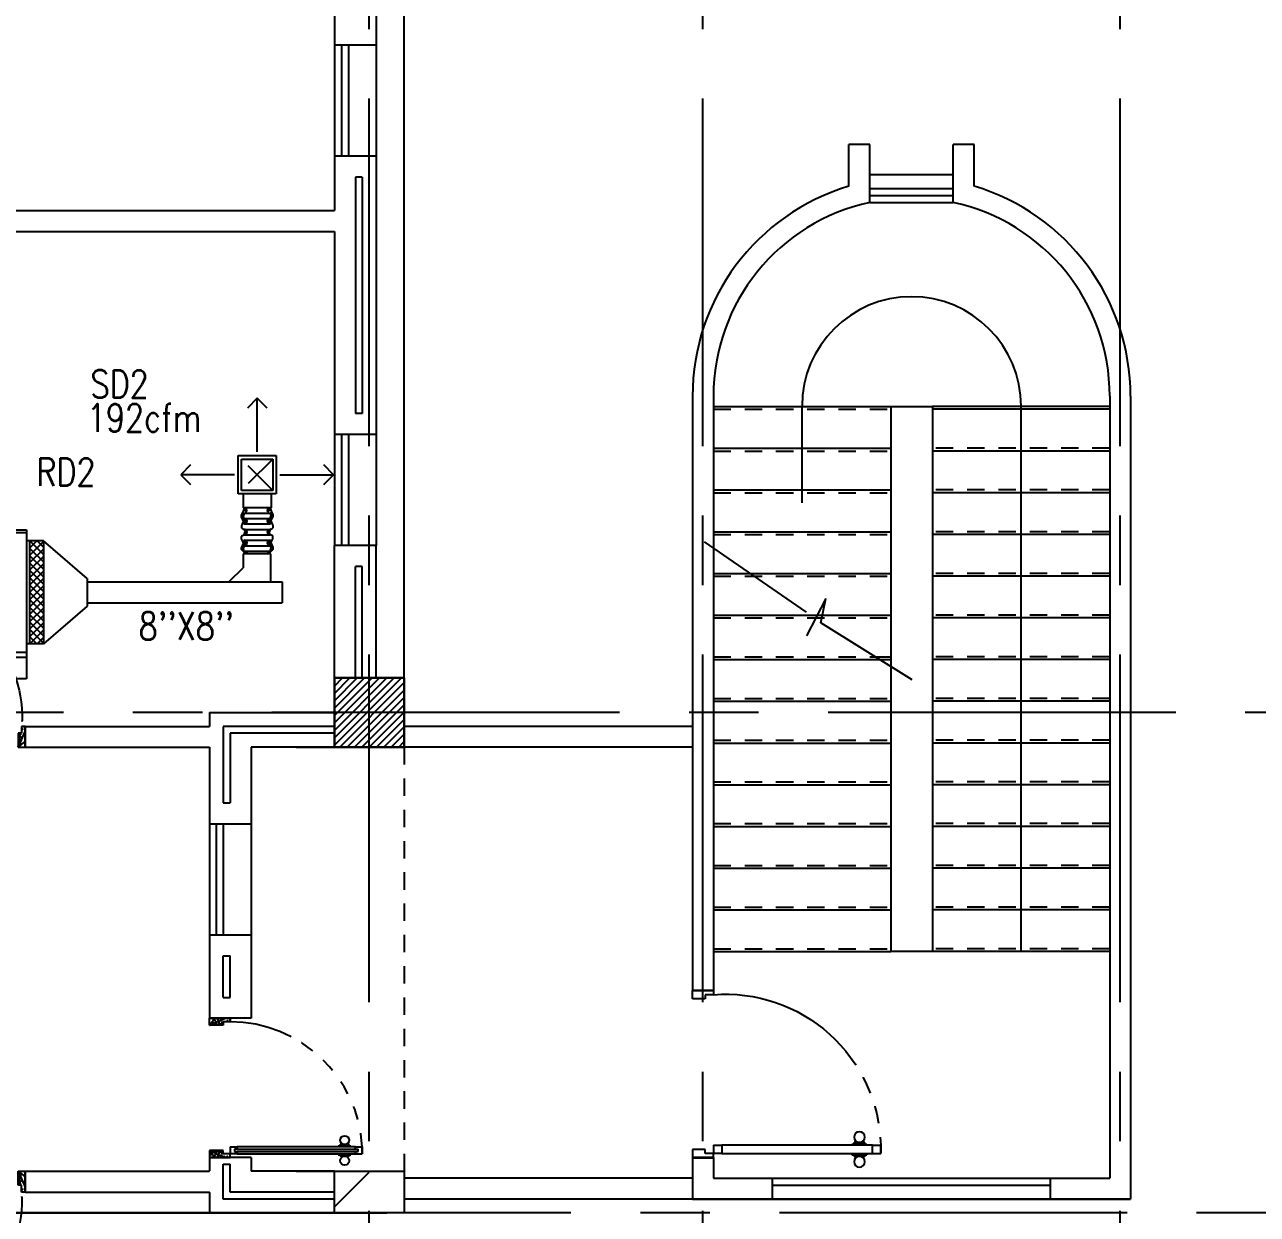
# Model space of a CAD drawing. Extents: x 417866231.7 to 417866328.5, y 43498046.7 to 43498124.2.
# Drawn here: x 417866294.8 to 417866303.67, y 43498081.2 to 43498089.76 of the extents above; entities that cross this region are included whole.
import ezdxf

# ---------------------------------------------------------------- set-up
doc = ezdxf.new("R2010")
doc.units = 0
doc.header["$MEASUREMENT"] = 0
for name, pattern in [('CENTERX2', [4, 2.5, -0.5, 0.5, -0.5]), ('HIDDEN', [0.375, 0.25, -0.125]), ('HIDDEN2', [0.1875, 0.125, -0.0625])]:
    doc.linetypes.add(name, pattern=pattern)
doc.layers.get('0').update_dxf_attribs({"linetype": 'CONTINUOUS'})
for name, color, linetype in [('AXES', 11, 'CENTERX2'), ('COL', 7, 'CONTINUOUS'), ('DOOR', 9, 'CONTINUOUS'), ('DUCT', 6, 'CONTINUOUS'), ('EJ', 9, 'CONTINUOUS'), ('FCU', 6, 'CONTINUOUS'), ('HAT', 11, 'CONTINUOUS'), ('INSUL', 9, 'CONTINUOUS'), ('M-AC-FLEX', 7, 'CONTINUOUS'), ('M-EGU.', 2, 'CONTINUOUS'), ('M-TEXT', 2, 'CONTINUOUS'), ('PROJ-L', 9, 'CONTINUOUS'), ('ROOF', 11, 'CONTINUOUS'), ('STR', 9, 'CONTINUOUS'), ('WALL', 9, 'CONTINUOUS'), ('WIN', 9, 'CONTINUOUS')]:
    doc.layers.add(name, color=color, linetype=linetype)
doc.styles.add('ROMANS', font='ROMANS.shx', dxfattribs={"width": 0.6})

# ---------------------------------------------------------------- blocks, each defined once
blk = doc.blocks.new('A$C7FB5060D')
at = {"layer": 'DOOR', "color": 0, "linetype": 'ByBlock'}
for p, q in [((1.3534, 1.2707), (1.2034, 1.2707)), ((1.2034, 1.2707), (1.2034, 1.2406)), ((1.3534, 1.2105), (1.3534, 1.2707)), ((1.2034, 1.2406), (1.2635, 1.2406)), ((1.2635, 1.2406), (1.2635, 1.2105)), ((1.2635, 1.2105), (1.3534, 1.2105)), ((0.0602, 0.1576), (0, 0.1576)), ((0, 0.1576), (0, 0.0974)), ((0, 0.0974), (0, 0.1576)), ((0.0602, 0.0974), (0, 0.0974)), ((0.0602, 0.0974), (0.0602, 0.1576)), ((0.2074, 0.1662), (0.0991, 0.1662)), ((0.0991, 0.1576), (0.0991, 0.1662)), ((0.0991, 0.0974), (0.0991, 0.0887)), ((0.2074, 0.0887), (0.0991, 0.0887)), ((0.1143, 0.1771), (0.1922, 0.1771)), ((0.1143, 0.1662), (0.1143, 0.1771)), ((0.1143, 0.1662), (0.1922, 0.1662)), ((0.1143, 0.0887), (0.1922, 0.0887)), ((0.1143, 0.0887), (0.1143, 0.0779)), ((0.1922, 0.1662), (0.1922, 0.1771)), ((0.1922, 0.0887), (0.1922, 0.0779)), ((0.2074, 0.1576), (0.2074, 0.1662)), ((0.2074, 0.0974), (0.2074, 0.0887)), ((1.2034, 0.1576), (1.1432, 0.1576)), ((1.1432, 0.1576), (1.1432, 0.0974)), ((1.1432, 0.0974), (1.2034, 0.0974)), ((1.2034, 0.1576), (1.2034, 0.0974)), ((1.2034, 0.0974), (1.2635, 0.0974)), ((1.2034, 0.0673), (1.2034, 0.0974)), ((1.2635, 0.1275), (1.3534, 0.1275)), ((1.2635, 0.0974), (1.2635, 0.1275)), ((1.3534, 0.1275), (1.3534, 0.0673)), ((0.1143, 0.0779), (0.1922, 0.0779)), ((1.2034, 0.0673), (1.3534, 0.0673))]:
    blk.add_line(p, q, dxfattribs=at)
at = {"layer": 'DOOR', "linetype": 'ByBlock'}
for p, q in [((0.0602, 0.1576), (1.1432, 0.1576)), ((1.1432, 0.0974), (0.0602, 0.0974))]:
    blk.add_line(p, q, dxfattribs=at)
at = {"layer": 'DOOR', "color": 0, "linetype": 'ByBlock'}
for centre in [(0.1533, 0.216), (0.1533, 0.039)]:
    blk.add_circle(centre, 0.039, dxfattribs=at)
at = {"layer": 'DOOR', "linetype": 'HIDDEN', "ltscale": 0.5}
blk.add_arc((1.1161, 0.1275), 1.1165, 85.51845, 178.45601, dxfattribs=at)
at = {"layer": 'WALL'}
for p, q in [((1.3534, 1.2707), (1.2034, 1.2707)), ((1.3534, 0.0673), (1.2034, 0.0673)), ((1.3534, 0.0673), (1.2034, 0.0673)), ((1.2034, 0.0673), (1.3534, 0.0673))]:
    blk.add_line(p, q, dxfattribs=at)
blk = doc.blocks.new('DOOR90')
at = {"layer": 'DOOR', "color": 7, "linetype": 'ByBlock'}
for p, q in [((-150, 0), (0, 0)), ((-150, 0), (-150, -25)), ((0, -50), (-113.7, 0)), ((0, -50), (-40.1, 0)), ((0, -50), (0, 0)), ((-1000, -25), (-1050, -25)), ((-1050, -75), (-1050, -25)), ((-1050, -25), (-1050, -75)), ((-1000, -75), (-1050, -75)), ((-1000, -42), (-1020, -42)), ((-1020, -42), (-1020, -58)), ((-1000, -58), (-1020, -58)), ((-1000, -25), (-1000, -42)), ((-1000, -58), (-1000, -75)), ((-877.6, -17.8), (-967.6, -17.8)), ((-967.6, -25), (-967.6, -17.8)), ((-967.6, -75), (-967.6, -82.2)), ((-877.6, -82.2), (-967.6, -82.2)), ((-955, -8.8), (-890.2, -8.8)), ((-955, -17.8), (-955, -8.8)), ((-955, -17.8), (-890.2, -17.8)), ((-955, -82.2), (-890.2, -82.2)), ((-955, -82.2), (-955, -91.2)), ((-890.2, -17.8), (-890.2, -8.8)), ((-890.2, -82.2), (-890.2, -91.2)), ((-877.6, -25), (-877.6, -17.8)), ((-877.6, -75), (-877.6, -82.2)), ((-200, -25), (-150, -25)), ((-200, -42), (-200, -25)), ((-180, -42), (-200, -42)), ((-200, -58), (-180, -58)), ((-200, -75), (-200, -58)), ((-150, -75), (-200, -75)), ((-180, -58), (-180, -42)), ((-150, -25), (-100, -25)), ((-150, -75), (-150, -25)), ((-100, -25), (-100, -50)), ((0, -50), (-100, -36.6)), ((-100, -50), (0, -50)), ((-955, -91.2), (-890.2, -91.2)), ((-150, -875), (-100, -875)), ((-150, -900), (-150, -875)), ((0, -850), (-113.7, -900)), ((-100, -875), (-100, -850)), ((0, -850), (-100, -863.4)), ((-100, -850), (0, -850)), ((0, -850), (-40.1, -900)), ((0, -850), (0, -900)), ((-150, -900), (0, -900)), ((0, -900), (-150, -900))]:
    blk.add_line(p, q, dxfattribs=at)
at = {"layer": 'DOOR', "linetype": 'ByBlock'}
for p, q in [((-200, -25), (-1000, -25)), ((-200, -42), (-1000, -42)), ((-200, -58), (-1000, -58)), ((-1000, -75), (-200, -75))]:
    blk.add_line(p, q, dxfattribs=at)
at = {"layer": 'DOOR', "color": 7, "linetype": 'ByBlock'}
for centre in [(-922.6, 23.5), (-922.6, -123.5)]:
    blk.add_circle(centre, 32.4, dxfattribs=at)
for centre, radius, start, end in [((0, -50), 154.4, 161.10529, 166.28577), ((0, -50), 94.4, 148.01819, 180), ((0, -50), 134.4, 158.15985, 169.28002), ((0, -50), 114.4, 154.08384, 167.37743), ((0, -50), 74.4, 137.77643, 180), ((0, -50), 54.4, 113.20738, 180), ((0, -50), 34.4, 90, 180), ((0, -50), 14.4, 90, 180), ((0, -850), 134.4, 190.71998, 201.84015), ((0, -850), 94.4, 180, 211.98181), ((0, -850), 74.4, 180, 222.22357), ((0, -850), 54.4, 180, 246.79262), ((0, -850), 34.4, 180, 270), ((0, -850), 14.4, 180, 270), ((0, -850), 154.4, 193.71423, 198.89471)]:
    blk.add_arc(centre, radius, start, end, dxfattribs=at)
at = {"layer": 'DOOR', "linetype": 'HIDDEN', "ltscale": 0.5}
blk.add_arc((-222.2, -50), 828.2, 178.27012, 275.00304, dxfattribs=at)
blk = doc.blocks.new('DOOR-10')
at = {"layer": 'DOOR', "color": 0, "linetype": 'ByBlock'}
for p, q in [((-25.7, 1100), (-75.7, 1100)), ((-75.7, 1100), (-25.7, 1100)), ((-75.7, 1050), (-75.7, 1100)), ((-42.7, 1070), (-58.7, 1070)), ((-58.7, 1050), (-58.7, 1070)), ((-42.7, 1050), (-42.7, 1070)), ((-25.7, 1050), (-25.7, 1100)), ((-82.9, 1005), (-91.9, 1005)), ((-91.9, 1005), (-91.9, 940.2)), ((-75.7, 1017.6), (-82.9, 1017.6)), ((-82.9, 927.6), (-82.9, 1017.6)), ((-82.9, 1005), (-82.9, 940.2)), ((-58.7, 1050), (-75.7, 1050)), ((-25.7, 1050), (-42.7, 1050)), ((-25.7, 1017.6), (-18.5, 1017.6)), ((-18.5, 927.6), (-18.5, 1017.6)), ((-18.5, 1005), (-9.5, 1005)), ((-18.5, 1005), (-18.5, 940.2)), ((-9.5, 1005), (-9.5, 940.2)), ((-82.9, 940.2), (-91.9, 940.2)), ((-75.7, 927.6), (-82.9, 927.6)), ((-25.7, 927.6), (-18.5, 927.6)), ((-18.5, 940.2), (-9.5, 940.2)), ((-75.7, 200), (-58.7, 200)), ((-75.7, 150), (-75.7, 200)), ((-58.7, 200), (-58.7, 180)), ((-58.7, 180), (-42.7, 180)), ((-42.7, 200), (-25.7, 200)), ((-42.7, 180), (-42.7, 200)), ((-25.7, 200), (-25.7, 150)), ((-1000.7, 0), (-1000.7, 150)), ((-1000.7, 150), (-975.7, 150)), ((-1000.7, 150), (-1000.7, 0)), ((-975.7, 150), (-975.7, 100)), ((-975.7, 100), (-950.7, 100)), ((-950.7, 100), (-950.7, 0)), ((-75.7, 150), (-25.7, 150)), ((-50.7, 100), (-50.7, 0)), ((-25.7, 100), (-50.7, 100)), ((-0.7, 150), (-25.7, 150)), ((-25.7, 150), (-25.7, 100)), ((-950.7, 0), (-1000.7, 0)), ((-50.7, 0), (-0.7, 0))]:
    blk.add_line(p, q, dxfattribs=at)
at = {"layer": 'DOOR', "linetype": 'ByBlock'}
for p, q in [((-75.7, 1050), (-75.7, 200)), ((-58.7, 200), (-58.7, 1050)), ((-42.7, 200), (-42.7, 1050)), ((-25.7, 200), (-25.7, 1050))]:
    blk.add_line(p, q, dxfattribs=at)
at = {"layer": 'DOOR', "color": 9, "linetype": 'ByBlock'}
for p, q in [((-950.7, 0), (-1000.7, 113.7)), ((-950.7, 0), (-964.1, 100)), ((-50.7, 0), (-0.7, 113.7)), ((-50.7, 0), (-37.3, 100)), ((-0.7, 0), (-0.7, 150)), ((-950.7, 0), (-1000.7, 40.1)), ((-50.7, 0), (-0.7, 40.1))]:
    blk.add_line(p, q, dxfattribs=at)
at = {"layer": 'DOOR', "color": 0, "linetype": 'ByBlock'}
for centre in [(-124.2, 972.6), (22.8, 972.6)]:
    blk.add_circle(centre, 32.4, dxfattribs=at)
at = {"layer": 'DOOR', "linetype": 'HIDDEN', "ltscale": 0.5}
blk.add_arc((-23.4, 149.1), 952.3, 93.14816, 179.94816, dxfattribs=at)
at = {"layer": 'DOOR', "color": 9, "linetype": 'ByBlock'}
for centre, radius, start, end in [((-950.7, 0), 154.4, 103.71423, 108.89471), ((-950.7, 0), 134.4, 100.71998, 111.84015), ((-950.7, 0), 94.4, 90, 121.98181), ((-50.7, 0), 94.4, 58.01819, 90), ((-50.7, 0), 134.4, 68.15985, 79.28002), ((-50.7, 0), 114.4, 64.08384, 77.37743), ((-50.7, 0), 154.4, 71.10529, 76.28577), ((-950.7, 0), 74.4, 90, 132.22357), ((-950.7, 0), 54.4, 90, 156.79262), ((-950.7, 0), 34.4, 90, 180), ((-950.7, 0), 14.4, 90, 180), ((-50.7, 0), 74.4, 47.77643, 90), ((-50.7, 0), 54.4, 23.20738, 90), ((-50.7, 0), 34.4, 0, 90), ((-50.7, 0), 14.4, 0, 90)]:
    blk.add_arc(centre, radius, start, end, dxfattribs=at)
blk = doc.blocks.new('*X102')
at = {"color": 0}
for p, q in [((253128.6, 149502.1), (253616.2, 149989.7)), ((253128.6, 149555.1), (253563.2, 149989.7)), ((253128.6, 149608.1), (253510.2, 149989.7)), ((253128.6, 149661.2), (253457.1, 149989.7)), ((253128.6, 149714.2), (253404.1, 149989.7)), ((253128.6, 149767.2), (253351.1, 149989.7)), ((253128.6, 149820.3), (253298, 149989.7)), ((253128.6, 149873.3), (253245, 149989.7)), ((253128.6, 149926.3), (253192, 149989.7)), ((253128.6, 149979.4), (253138.9, 149989.7)), ((253169.3, 149489.7), (253628.6, 149949)), ((253222.3, 149489.7), (253628.6, 149896)), ((253275.3, 149489.7), (253628.6, 149843)), ((253328.4, 149489.7), (253628.6, 149789.9)), ((253381.4, 149489.7), (253628.6, 149736.9)), ((253434.4, 149489.7), (253628.6, 149683.9)), ((253487.5, 149489.7), (253628.6, 149630.8)), ((253540.5, 149489.7), (253628.6, 149577.8)), ((253593.5, 149489.7), (253628.6, 149524.8))]:
    blk.add_line(p, q, dxfattribs=at)
blk = doc.blocks.new('COL50')
at = {"layer": 'COL'}
blk.add_lwpolyline([(-250, 250), (-250, -250), (250, -250), (250, 250)], close=True, dxfattribs=at)
blk = doc.blocks.new('*X29')
at = {"color": 0}
for p, q in [((16890.5, -2466.6), (16943.5, -2413.6)), ((16890.5, -2519.6), (16990.5, -2419.6)), ((16990.5, -2565.5), (16890.5, -2465.5)), ((16890.5, -2572.6), (16990.5, -2472.6)), ((16990.5, -2512.5), (16891.6, -2413.6)), ((16990.5, -2459.4), (16944.6, -2413.6)), ((16990.5, -2618.5), (16890.5, -2518.5)), ((16890.5, -2625.7), (16990.5, -2525.7)), ((16990.5, -2671.6), (16890.5, -2571.6)), ((16890.5, -2678.7), (16990.5, -2578.7)), ((16990.5, -2724.6), (16890.5, -2624.6)), ((16890.5, -2731.7), (16990.5, -2631.7)), ((16990.5, -2777.6), (16890.5, -2677.6)), ((16890.5, -2784.8), (16990.5, -2684.8)), ((16990.5, -2830.7), (16890.5, -2730.7)), ((16890.5, -2837.8), (16990.5, -2737.8)), ((16990.5, -2883.7), (16890.5, -2783.7)), ((16890.5, -2890.8), (16990.5, -2790.8)), ((16990.5, -2936.7), (16890.5, -2836.7)), ((16890.5, -2943.9), (16990.5, -2843.9)), ((16990.5, -2989.8), (16890.5, -2889.8)), ((16890.5, -2996.9), (16990.5, -2896.9)), ((16990.5, -3042.8), (16890.5, -2942.8)), ((16890.5, -3049.9), (16990.5, -2949.9)), ((16990.5, -3095.8), (16890.5, -2995.8)), ((16890.5, -3103), (16990.5, -3003)), ((16990.5, -3148.9), (16890.5, -3048.9)), ((16943.5, -3154.9), (16890.5, -3101.9)), ((16891.5, -3154.9), (16990.5, -3056)), ((16944.6, -3154.9), (16990.5, -3109))]:
    blk.add_line(p, q, dxfattribs=at)
blk = doc.blocks.new('WHE06')
at = {"color": 3}
for p, q in [((689, 621.5), (346.1, 621.5)), ((346.1, 621.5), (346.1, 469.1)), ((689, 469.1), (689, 621.5)), ((232.1, 452.2), (232.1, 422.2)), ((232.1, 452.2), (252.1, 452.2)), ((242.1, 472.2), (242.1, 399.5)), ((252.1, 452.2), (252.1, 422.2)), ((305, 447.6), (373.3, 447.6)), ((321.1, 457.6), (321.1, 437.6)), ((321.1, 457.6), (346.1, 457.6)), ((60.3, -422.2), (60.3, 422.2)), ((212.3, 437.2), (269.1, 437.2)), ((321.1, 437.6), (346.1, 437.6)), ((346.1, 430.4), (689, 430.4)), ((811.2, 370.7), (689, 370.7)), ((711.2, -370.7), (711.2, 370.7)), ((811.2, -370.7), (811.2, 370.7)), ((141.6, -437.2), (141.6, -422.2)), ((141.6, -437.2), (196.6, -437.2)), ((196.6, -437.2), (196.6, -422.2)), ((221.4, -437.2), (269.1, -437.2)), ((232.1, -452.2), (232.1, -422.2)), ((242.1, -472.2), (242.1, -399.5)), ((252.1, -452.2), (252.1, -422.2)), ((346.1, -430.4), (689, -430.4)), ((811.2, -370.7), (689, -370.7)), ((232.1, -452.2), (252.1, -452.2))]:
    blk.add_line(p, q, dxfattribs=at)
at = {"color": 6}
for p, q in [((346.1, 469.1), (346.1, -450.8)), ((689, 469.1), (346.1, 469.1)), ((689, -450.8), (689, 469.1)), ((0, -422.2), (0, 422.2)), ((0, 422.2), (346.1, 422.2)), ((0, -422.2), (346.1, -422.2)), ((346.1, -450.8), (689, -450.8))]:
    blk.add_line(p, q, dxfattribs=at)
at = {"color": 11}
blk.add_blockref('*X29', (-16179.3, 2784.3), dxfattribs=at)

msp = doc.modelspace()

# ---------------------------------------------------------------- hatches: boundary and pattern name
at = {"layer": 'HAT'}
h = msp.add_hatch(dxfattribs=at)
h.set_pattern_fill('ANSI31', color=256, scale=0.3, style=0)
h.set_pattern_definition([(45, (417865964.342423, 43498030.11778), (-0.0265165043, 0.0265165043), [])])
h.paths.add_polyline_path([(417866297.2786, 43498081.5088), (417866297.0286, 43498081.5088), (417866297.0286, 43498081.2088), (417866297.2786, 43498081.2088)])
h.paths.add_polyline_path([(417866297.5286, 43498081.5088), (417866297.2786, 43498081.5088), (417866297.2786, 43498081.2088), (417866297.5286, 43498081.2088)])

# ---------------------------------------------------------------- linework, layer by layer
at = {"layer": 'AXES'}
for p, q in [((417866297.2786, 43498046.7245), (417866297.2786, 43498123.5372)), ((417866299.6786, 43498046.7245), (417866299.6786, 43498123.5372)), ((417866302.6786, 43498046.7245), (417866302.6786, 43498123.5372)), ((417866307.0786, 43498084.8088), (417866239.0386, 43498084.8088)), ((417866306.7286, 43498081.2088), (417866239.0386, 43498081.2088))]:
    msp.add_line(p, q, dxfattribs=at)
at = {"layer": 'COL'}
msp.add_lwpolyline([(417866297.0286, 43498081.5088), (417866297.5286, 43498081.5088), (417866297.5286, 43498081.2088), (417866297.0286, 43498081.2088)], close=True, dxfattribs=at)
at = {"layer": 'DUCT', "linetype": 'ByBlock'}
for p, q in [((417866295.25, 43498085.7726), (417866294.9361, 43498086.0433)), ((417866295.25, 43498085.7726), (417866295.25, 43498085.5726)), ((417866295.25, 43498085.7476), (417866296.6528, 43498085.7476)), ((417866296.6528, 43498085.7476), (417866296.6528, 43498085.5976)), ((417866295.25, 43498085.5726), (417866294.9361, 43498085.3019)), ((417866295.25, 43498085.5976), (417866296.6528, 43498085.5976))]:
    msp.add_line(p, q, dxfattribs=at)
at = {"layer": 'DUCT'}
for p, q in [((417866296.371, 43498085.95), (417866296.371, 43498085.85)), ((417866296.571, 43498085.95), (417866296.371, 43498085.95)), ((417866296.571, 43498085.75), (417866296.571, 43498085.95)), ((417866296.271, 43498085.75), (417866296.371, 43498085.85))]:
    msp.add_line(p, q, dxfattribs=at)
at = {"layer": 'EJ'}
msp.add_line((417866297.0286, 43498081.2088), (417866293.7536, 43498081.2088), dxfattribs=at)
at = {"layer": 'INSUL'}
for p, q in [((417866297.2286, 43498088.6588), (417866297.1786, 43498088.6588)), ((417866297.1786, 43498088.6588), (417866297.1786, 43498086.9588)), ((417866297.2286, 43498088.6588), (417866297.2286, 43498086.9588)), ((417866297.2286, 43498086.9588), (417866297.1786, 43498086.9588)), ((417866297.2286, 43498085.8588), (417866297.1786, 43498085.8588)), ((417866297.1786, 43498085.0588), (417866297.1786, 43498085.8588)), ((417866297.2286, 43498085.0588), (417866297.2286, 43498085.8588)), ((417866296.2286, 43498084.7088), (417866296.2286, 43498084.1588)), ((417866297.0286, 43498084.7088), (417866296.2286, 43498084.7088)), ((417866296.2786, 43498084.6588), (417866296.2786, 43498084.1588)), ((417866297.0286, 43498084.6588), (417866296.2786, 43498084.6588)), ((417866296.2286, 43498084.1588), (417866296.2786, 43498084.1588)), ((417866296.2286, 43498083.0588), (417866296.2786, 43498083.0588)), ((417866296.2286, 43498082.7588), (417866296.2286, 43498083.0588)), ((417866296.2786, 43498082.7588), (417866296.2786, 43498083.0588)), ((417866296.2286, 43498082.7588), (417866296.2786, 43498082.7588)), ((417866296.2286, 43498081.5588), (417866296.2786, 43498081.5588)), ((417866296.2286, 43498081.3088), (417866296.2286, 43498081.5588)), ((417866296.2286, 43498081.5588), (417866296.2786, 43498081.5588)), ((417866296.2786, 43498081.3588), (417866296.2786, 43498081.5588)), ((417866297.0286, 43498081.3588), (417866296.2786, 43498081.3588)), ((417866297.0286, 43498081.3088), (417866296.2286, 43498081.3088))]:
    msp.add_line(p, q, dxfattribs=at)
at = {"layer": 'M-AC-FLEX', "color": 11}
for p, q in [((417866296.3789, 43498086.2423), (417866296.5664, 43498086.2423)), ((417866296.3789, 43498086.2033), (417866296.5664, 43498086.2033)), ((417866296.3789, 43498086.1643), (417866296.5664, 43498086.1643)), ((417866296.3789, 43498086.1253), (417866296.5664, 43498086.1253)), ((417866296.3789, 43498086.1253), (417866296.5664, 43498086.1253)), ((417866296.3789, 43498086.0863), (417866296.5664, 43498086.0863)), ((417866296.3789, 43498086.0863), (417866296.5664, 43498086.0863)), ((417866296.3789, 43498086.0473), (417866296.5664, 43498086.0473)), ((417866296.3789, 43498086.0083), (417866296.5664, 43498086.0083)), ((417866296.3789, 43498085.9693), (417866296.5664, 43498085.9693))]:
    msp.add_line(p, q, dxfattribs=at)
at = {"layer": 'M-AC-FLEX'}
for points in [[(417866296.3789, 43498086.2813, -1), (417866296.3789, 43498086.2423, 1), (417866296.3789, 43498086.2033)], [(417866296.5664, 43498086.2813, 1), (417866296.5664, 43498086.2423, -1), (417866296.5664, 43498086.2033)], [(417866296.3789, 43498086.1643, 1), (417866296.3789, 43498086.2033, -1), (417866296.3789, 43498086.2423)], [(417866296.3789, 43498086.2423, 1), (417866296.3789, 43498086.2033)], [(417866296.3789, 43498086.2033, -1), (417866296.3789, 43498086.2423)], [(417866296.3789, 43498086.2033, -1), (417866296.3789, 43498086.1643, 1), (417866296.3789, 43498086.1253, -1), (417866296.3789, 43498086.0863, 0.008922), (417866296.3782, 43498086.0863, 0.008922)], [(417866296.5664, 43498086.1643, -1), (417866296.5664, 43498086.2033, 1), (417866296.5664, 43498086.2423)], [(417866296.5664, 43498086.2033, 1), (417866296.5664, 43498086.1643, -1), (417866296.5664, 43498086.1253, 1), (417866296.5664, 43498086.0863, -0.008922), (417866296.5671, 43498086.0863, -0.008922)], [(417866296.5664, 43498086.2423, -1.000001), (417866296.5664, 43498086.2033)], [(417866296.5664, 43498086.2033, 1.000001), (417866296.5664, 43498086.2423)], [(417866296.3789, 43498086.0083, 1), (417866296.3789, 43498086.0473, -1), (417866296.3789, 43498086.0863, 1), (417866296.3789, 43498086.1253, -0.008922), (417866296.3782, 43498086.1253, -0.008922)], [(417866296.5664, 43498086.0083, -1), (417866296.5664, 43498086.0473, 1), (417866296.5664, 43498086.0863, -1), (417866296.5664, 43498086.1253, 0.008922), (417866296.5671, 43498086.1253, 0.008922)], [(417866296.3789, 43498086.0473, -1), (417866296.3789, 43498086.0083, 1), (417866296.3789, 43498085.9693)], [(417866296.5664, 43498086.0473, 1), (417866296.5664, 43498086.0083, -1), (417866296.5664, 43498085.9693)], [(417866296.3789, 43498085.9693, -1), (417866296.3789, 43498086.0083)], [(417866296.3984, 43498085.95, 0.411198), (417866296.3789, 43498085.9693, -1), (417866296.3789, 43498086.0083)], [(417866296.3789, 43498086.0083, 1), (417866296.3789, 43498085.9693)], [(417866296.5469, 43498085.95, -0.411198), (417866296.5664, 43498085.9693, 1), (417866296.5664, 43498086.0083)], [(417866296.5664, 43498085.9693, 1.000001), (417866296.5664, 43498086.0083)], [(417866296.5664, 43498086.0083, -1.000001), (417866296.5664, 43498085.9693)]]:
    msp.add_lwpolyline(points, format="xyb", dxfattribs=at)
at = {"layer": 'M-EGU.'}
for p, q in [((417866296.4726, 43498087.0688), (417866296.4019, 43498086.9981)), ((417866296.4726, 43498086.6826), (417866296.4726, 43498087.0688)), ((417866296.5433, 43498086.9981), (417866296.4726, 43498087.0688)), ((417866296.3351, 43498086.3813), (417866296.3351, 43498086.6563)), ((417866296.3351, 43498086.6563), (417866296.6101, 43498086.6563)), ((417866296.6101, 43498086.6563), (417866296.6101, 43498086.3813)), ((417866295.9933, 43498086.5895), (417866295.9226, 43498086.5188)), ((417866297.0226, 43498086.5188), (417866296.9519, 43498086.5895)), ((417866296.3088, 43498086.5188), (417866295.9226, 43498086.5188)), ((417866295.9226, 43498086.5188), (417866295.9933, 43498086.4481)), ((417866296.6364, 43498086.5188), (417866297.0226, 43498086.5188)), ((417866296.9519, 43498086.4481), (417866297.0226, 43498086.5188)), ((417866296.6101, 43498086.3813), (417866296.3351, 43498086.3813)), ((417866296.3726, 43498086.3813), (417866296.3726, 43498086.2813)), ((417866296.5726, 43498086.3813), (417866296.5726, 43498086.2813)), ((417866296.5726, 43498086.2813), (417866296.3726, 43498086.2813))]:
    msp.add_line(p, q, dxfattribs=at)
at = {"layer": 'M-EGU.', "linetype": 'HIDDEN'}
for p, q in [((417866296.3601, 43498086.6313), (417866296.5851, 43498086.6313)), ((417866296.5851, 43498086.6313), (417866296.3601, 43498086.4063)), ((417866296.5851, 43498086.4063), (417866296.3601, 43498086.6313)), ((417866296.3601, 43498086.4063), (417866296.3601, 43498086.6313)), ((417866296.5851, 43498086.6313), (417866296.5851, 43498086.4063)), ((417866296.5851, 43498086.4063), (417866296.3601, 43498086.4063))]:
    msp.add_line(p, q, dxfattribs=at)
at = {"layer": 'PROJ-L'}
msp.add_line((417866297.5286, 43498085.0588), (417866297.5286, 43498090.5588), dxfattribs=at)
at = {"layer": 'ROOF'}
for p, q in [((417866301.0286, 43498087.009), (417866301.3286, 43498087.009)), ((417866301.0286, 43498087.009), (417866301.0286, 43498083.089)), ((417866301.3286, 43498087.009), (417866301.3286, 43498083.089)), ((417866299.6036, 43498084.7088), (417866297.5286, 43498084.7088)), ((417866299.6036, 43498084.5588), (417866297.5286, 43498084.5588)), ((417866301.3286, 43498083.089), (417866301.0286, 43498083.089)), ((417866299.6036, 43498081.4588), (417866297.5286, 43498081.4588)), ((417866302.7536, 43498081.3088), (417866297.5286, 43498081.3088)), ((417866264.7543, 43498081.2088), (417866297.4043, 43498081.2088))]:
    msp.add_line(p, q, dxfattribs=at)
at = {"layer": 'STR'}
for p, q in [((417866299.7536, 43498087.009), (417866301.0286, 43498087.009)), ((417866300.3911, 43498086.3158), (417866300.3911, 43498087.0114)), ((417866302.6036, 43498087.009), (417866301.3286, 43498087.009)), ((417866302.6036, 43498086.989), (417866301.3286, 43498086.989)), ((417866301.9661, 43498083.089), (417866301.9661, 43498087.0114)), ((417866299.7536, 43498086.709), (417866301.0286, 43498086.709)), ((417866302.6036, 43498086.689), (417866301.3286, 43498086.689)), ((417866299.7536, 43498086.409), (417866301.0286, 43498086.409)), ((417866302.6036, 43498086.389), (417866301.3286, 43498086.389)), ((417866299.7536, 43498086.109), (417866301.0286, 43498086.109)), ((417866300.422, 43498085.529), (417866299.6907, 43498086.0367)), ((417866302.6036, 43498086.089), (417866301.3286, 43498086.089)), ((417866299.7536, 43498085.809), (417866301.0286, 43498085.809)), ((417866302.6036, 43498085.789), (417866301.3286, 43498085.789)), ((417866300.5624, 43498085.6276), (417866300.422, 43498085.3587)), ((417866300.5273, 43498085.4522), (417866300.5624, 43498085.6276)), ((417866299.7536, 43498085.509), (417866301.0286, 43498085.509)), ((417866302.6036, 43498085.489), (417866301.3286, 43498085.489)), ((417866301.1826, 43498085.043), (417866300.5273, 43498085.4522)), ((417866299.7536, 43498085.189), (417866301.0286, 43498085.189)), ((417866300.9168, 43498085.209), (417866301.0286, 43498085.209)), ((417866302.6036, 43498085.189), (417866301.3286, 43498085.189)), ((417866299.7536, 43498084.889), (417866301.0286, 43498084.889)), ((417866302.6036, 43498084.889), (417866301.3286, 43498084.889)), ((417866299.7536, 43498084.589), (417866301.0286, 43498084.589)), ((417866302.6036, 43498084.589), (417866301.3286, 43498084.589)), ((417866299.7536, 43498084.289), (417866301.0286, 43498084.289)), ((417866302.6036, 43498084.289), (417866301.3286, 43498084.289)), ((417866299.7536, 43498083.989), (417866301.0286, 43498083.989)), ((417866302.6036, 43498083.989), (417866301.3286, 43498083.989)), ((417866299.7536, 43498083.689), (417866301.0286, 43498083.689)), ((417866302.6036, 43498083.689), (417866301.3286, 43498083.689)), ((417866299.7536, 43498083.389), (417866301.0286, 43498083.389)), ((417866302.6036, 43498083.389), (417866301.3286, 43498083.389)), ((417866299.7536, 43498083.089), (417866301.0286, 43498083.089)), ((417866302.6036, 43498083.089), (417866301.3286, 43498083.089))]:
    msp.add_line(p, q, dxfattribs=at)
at = {"layer": 'STR', "linetype": 'HIDDEN2'}
for p, q in [((417866299.7536, 43498086.989), (417866301.0286, 43498086.989)), ((417866302.6036, 43498087.009), (417866301.3286, 43498087.009)), ((417866302.6036, 43498086.989), (417866301.3286, 43498086.989)), ((417866299.7536, 43498086.689), (417866301.0286, 43498086.689)), ((417866302.6036, 43498086.709), (417866301.3286, 43498086.709)), ((417866299.7536, 43498086.389), (417866301.0286, 43498086.389)), ((417866302.6036, 43498086.409), (417866301.3286, 43498086.409)), ((417866302.6036, 43498086.109), (417866301.3286, 43498086.109)), ((417866299.7536, 43498086.089), (417866301.0286, 43498086.089)), ((417866299.7536, 43498085.789), (417866301.0286, 43498085.789)), ((417866302.6036, 43498085.809), (417866301.3286, 43498085.809)), ((417866299.7536, 43498085.489), (417866301.0286, 43498085.489)), ((417866302.6036, 43498085.509), (417866301.3286, 43498085.509)), ((417866299.7536, 43498085.209), (417866301.0286, 43498085.209)), ((417866300.9489, 43498085.189), (417866301.0286, 43498085.189)), ((417866302.6036, 43498085.209), (417866301.3286, 43498085.209)), ((417866299.7536, 43498084.909), (417866301.0286, 43498084.909)), ((417866302.6036, 43498084.909), (417866301.3286, 43498084.909)), ((417866299.7536, 43498084.609), (417866301.0286, 43498084.609)), ((417866302.6036, 43498084.609), (417866301.3286, 43498084.609)), ((417866297.5286, 43498084.5588), (417866297.5286, 43498081.5088)), ((417866299.7536, 43498084.309), (417866301.0286, 43498084.309)), ((417866302.6036, 43498084.309), (417866301.3286, 43498084.309)), ((417866299.7536, 43498084.009), (417866301.0286, 43498084.009)), ((417866302.6036, 43498084.009), (417866301.3286, 43498084.009)), ((417866299.7536, 43498083.709), (417866301.0286, 43498083.709)), ((417866302.6036, 43498083.709), (417866301.3286, 43498083.709)), ((417866299.7536, 43498083.409), (417866301.0286, 43498083.409)), ((417866302.6036, 43498083.409), (417866301.3286, 43498083.409)), ((417866299.7536, 43498083.109), (417866301.0286, 43498083.109)), ((417866302.6036, 43498083.109), (417866301.3286, 43498083.109))]:
    msp.add_line(p, q, dxfattribs=at)
at = {"layer": 'STR'}
msp.add_arc((417866301.1786, 43498087.0114), 0.7875, 0, 180, dxfattribs=at)
at = {"layer": 'WALL'}
for p, q in [((417866297.0286, 43498090.5588), (417866297.0286, 43498089.6088)), ((417866297.3286, 43498090.5588), (417866297.3286, 43498089.6088)), ((417866297.3286, 43498089.6088), (417866297.0286, 43498089.6088)), ((417866300.8786, 43498088.8937), (417866300.7286, 43498088.8937)), ((417866300.7286, 43498088.5937), (417866300.7286, 43498088.8937)), ((417866300.8786, 43498088.4774), (417866300.8786, 43498088.8937)), ((417866301.6286, 43498088.8937), (417866301.4786, 43498088.8937)), ((417866301.4786, 43498088.4774), (417866301.4786, 43498088.8937)), ((417866301.6286, 43498088.5937), (417866301.6286, 43498088.8937)), ((417866297.0286, 43498088.8088), (417866297.0286, 43498088.4188)), ((417866297.3286, 43498088.8088), (417866297.0286, 43498088.8088)), ((417866297.3286, 43498088.8088), (417866297.3286, 43498086.8088)), ((417866290.3786, 43498088.4188), (417866297.0286, 43498088.4188)), ((417866293.7536, 43498088.2688), (417866297.0286, 43498088.2688)), ((417866294.8036, 43498088.2688), (417866296.1286, 43498088.2688)), ((417866297.0286, 43498088.2688), (417866297.0286, 43498086.8088)), ((417866299.6036, 43498087.0843), (417866299.6036, 43498082.8088)), ((417866299.7536, 43498087.0843), (417866299.7536, 43498082.8088)), ((417866302.6036, 43498087.0843), (417866302.6036, 43498081.4588)), ((417866302.7536, 43498087.0843), (417866302.7536, 43498081.3088)), ((417866297.3286, 43498086.8088), (417866297.0286, 43498086.8088)), ((417866297.3286, 43498086.0088), (417866297.0286, 43498086.0088)), ((417866297.0286, 43498085.0588), (417866297.0286, 43498086.0088)), ((417866297.3286, 43498085.0588), (417866297.3286, 43498086.0088)), ((417866296.1286, 43498084.8088), (417866296.1286, 43498084.7088)), ((417866296.1286, 43498084.8088), (417866297.0286, 43498084.8088)), ((417866294.8036, 43498084.7088), (417866294.8036, 43498084.5588)), ((417866294.8036, 43498084.7088), (417866296.1286, 43498084.7088)), ((417866294.8036, 43498084.5588), (417866296.1286, 43498084.5588)), ((417866296.1286, 43498084.5588), (417866296.1286, 43498084.0088)), ((417866297.0286, 43498084.5588), (417866296.4286, 43498084.5588)), ((417866296.4286, 43498084.5588), (417866296.4286, 43498084.0088)), ((417866296.7536, 43498084.5588), (417866297.0286, 43498084.5588)), ((417866296.1286, 43498084.0088), (417866296.4286, 43498084.0088)), ((417866296.1286, 43498083.2088), (417866296.1286, 43498082.6088)), ((417866296.1286, 43498083.2088), (417866296.4286, 43498083.2088)), ((417866296.4286, 43498083.2088), (417866296.4286, 43498082.6088)), ((417866299.7536, 43498082.8088), (417866299.6036, 43498082.8088)), ((417866296.4286, 43498082.6088), (417866296.1286, 43498082.6088)), ((417866296.1286, 43498081.6088), (417866296.1286, 43498081.5118)), ((417866296.4286, 43498081.6088), (417866296.1286, 43498081.6088)), ((417866296.1286, 43498081.6088), (417866296.1286, 43498081.5118)), ((417866296.4286, 43498081.6088), (417866296.1286, 43498081.6088)), ((417866296.4286, 43498081.6088), (417866296.4286, 43498081.5088)), ((417866296.4286, 43498081.6088), (417866296.4286, 43498081.5088)), ((417866299.7536, 43498081.6088), (417866299.6036, 43498081.6088)), ((417866299.6036, 43498081.6088), (417866299.6036, 43498081.3088)), ((417866299.7536, 43498081.6088), (417866299.7536, 43498081.4588)), ((417866294.8036, 43498081.5088), (417866296.1256, 43498081.5088)), ((417866294.8036, 43498081.3588), (417866294.8036, 43498081.5088)), ((417866297.0286, 43498081.5088), (417866296.4286, 43498081.5088)), ((417866296.7536, 43498081.5088), (417866297.0286, 43498081.5088)), ((417866299.7536, 43498081.4588), (417866300.1786, 43498081.4588)), ((417866300.1786, 43498081.3088), (417866300.1786, 43498081.4588)), ((417866302.1786, 43498081.4588), (417866302.6036, 43498081.4588)), ((417866302.1786, 43498081.3088), (417866302.1786, 43498081.4588)), ((417866294.8036, 43498081.3588), (417866296.1256, 43498081.3588)), ((417866296.1286, 43498081.3558), (417866296.1286, 43498081.2088)), ((417866299.6036, 43498081.3088), (417866300.1786, 43498081.3088)), ((417866302.1786, 43498081.3088), (417866302.7536, 43498081.3088)), ((417866296.1286, 43498081.2088), (417866297.0286, 43498081.2088))]:
    msp.add_line(p, q, dxfattribs=at)
at = {"layer": 'WALL', "linetype": 'ByBlock', "ltscale": 0.3}
msp.add_lwpolyline([(417866297.5286, 43498085.0588), (417866297.0286, 43498085.0588), (417866297.0286, 43498084.5588), (417866297.5286, 43498084.5588)], close=True, dxfattribs=at)
at = {"layer": 'WALL'}
for centre, radius, start, end in [((417866301.1786, 43498087.0843), 1.575, 106.60156, 180), ((417866301.1786, 43498087.0843), 1.575, 359.99997, 73.39844), ((417866301.1786, 43498087.0843), 1.425, 102.15315, 180.00002), ((417866301.1786, 43498087.0843), 1.425, 359.99997, 77.84685), ((417866296.1256, 43498081.5118), 0.003, 270, 0), ((417866296.1256, 43498081.5118), 0.003, 270, 0), ((417866296.1256, 43498081.3558), 0.003, 0, 90)]:
    msp.add_arc(centre, radius, start, end, dxfattribs=at)
at = {"layer": 'WIN'}
for p, q in [((417866297.0286, 43498089.6088), (417866297.0286, 43498088.8088)), ((417866297.0786, 43498089.6088), (417866297.0786, 43498088.8088)), ((417866297.1286, 43498089.6088), (417866297.1286, 43498088.8088)), ((417866297.3286, 43498089.6088), (417866297.3286, 43498088.8088)), ((417866300.8786, 43498088.6774), (417866301.4786, 43498088.6774)), ((417866300.8786, 43498088.5774), (417866301.4786, 43498088.5774)), ((417866300.8786, 43498088.5274), (417866301.4786, 43498088.5274)), ((417866300.8786, 43498088.4774), (417866301.4786, 43498088.4774)), ((417866297.0286, 43498086.8088), (417866297.0286, 43498086.0088)), ((417866297.0786, 43498086.8088), (417866297.0786, 43498086.0088)), ((417866297.1286, 43498086.8088), (417866297.1286, 43498086.0088)), ((417866297.3286, 43498086.8088), (417866297.3286, 43498086.0088)), ((417866296.1286, 43498084.0088), (417866296.1286, 43498083.2088)), ((417866296.1786, 43498084.0088), (417866296.1786, 43498083.2088)), ((417866296.2286, 43498084.0088), (417866296.2286, 43498083.2088)), ((417866296.4286, 43498084.0088), (417866296.4286, 43498083.2088)), ((417866300.1786, 43498081.4588), (417866302.1786, 43498081.4588)), ((417866300.1786, 43498081.4088), (417866302.1786, 43498081.4088)), ((417866300.1786, 43498081.3088), (417866302.1786, 43498081.3088))]:
    msp.add_line(p, q, dxfattribs=at)

# ---------------------------------------------------------------- block references
at = {"layer": 'COL', "xscale": -0.0009999871253967285, "yscale": 0.001000002026557922, "zscale": 0.001}
msp.add_blockref('COL50', (417866297.2786, 43498084.8088), dxfattribs=at)
at = {"layer": 'DOOR', "color": 0, "linetype": 'ByBlock', "yscale": 0.001000002026557922, "zscale": 0.001, "rotation": 90}
for p, xscale in [((417866293.9036, 43498084.5588), -0.001000002026557922), ((417866293.9036, 43498081.5088), 0.001000002026557922)]:
    msp.add_blockref('DOOR90', p, dxfattribs=dict(at, xscale=xscale))
at = {"layer": 'DOOR', "linetype": 'Continuous', "xscale": -1}
msp.add_blockref('A$C7FB5060D', (417866300.957, 43498081.5381), dxfattribs=at)
at = {"layer": 'DOOR', "color": 0, "linetype": 'ByBlock', "ltscale": 0.3, "xscale": 0.001000002026557922, "yscale": 0.001000002026557922, "zscale": 0.001, "rotation": 270}
msp.add_blockref('DOOR-10', (417866296.1286, 43498081.6081), dxfattribs=at)
at = {"layer": 'FCU', "linetype": 'ByBlock', "xscale": -0.0009999871253967285, "yscale": 0.001000002026557922, "zscale": 0.001, "rotation": 180}
msp.add_blockref('WHE06', (417866294.1249, 43498085.6726), dxfattribs=at)
at = {"layer": 'HAT', "xscale": 0.0009999871253967285, "yscale": 0.001000002026557922, "zscale": 0.001}
msp.add_blockref('*X102', (417866043.9, 43497935.0691), dxfattribs=at)

# ---------------------------------------------------------------- texts
at = {"layer": 'M-TEXT', "style": 'ROMANS', "width": 0.8}
for s, p in [('SD2', (417866295.2736, 43498087.0714)), ('192cfm', (417866295.2479, 43498086.828)), ('RD2', (417866294.8848, 43498086.4387)), ("8''X8''", (417866295.6197, 43498085.3304))]:
    msp.add_text(s, height=0.2, dxfattribs=at).set_placement(p)

doc.saveas('drawing.dxf')
